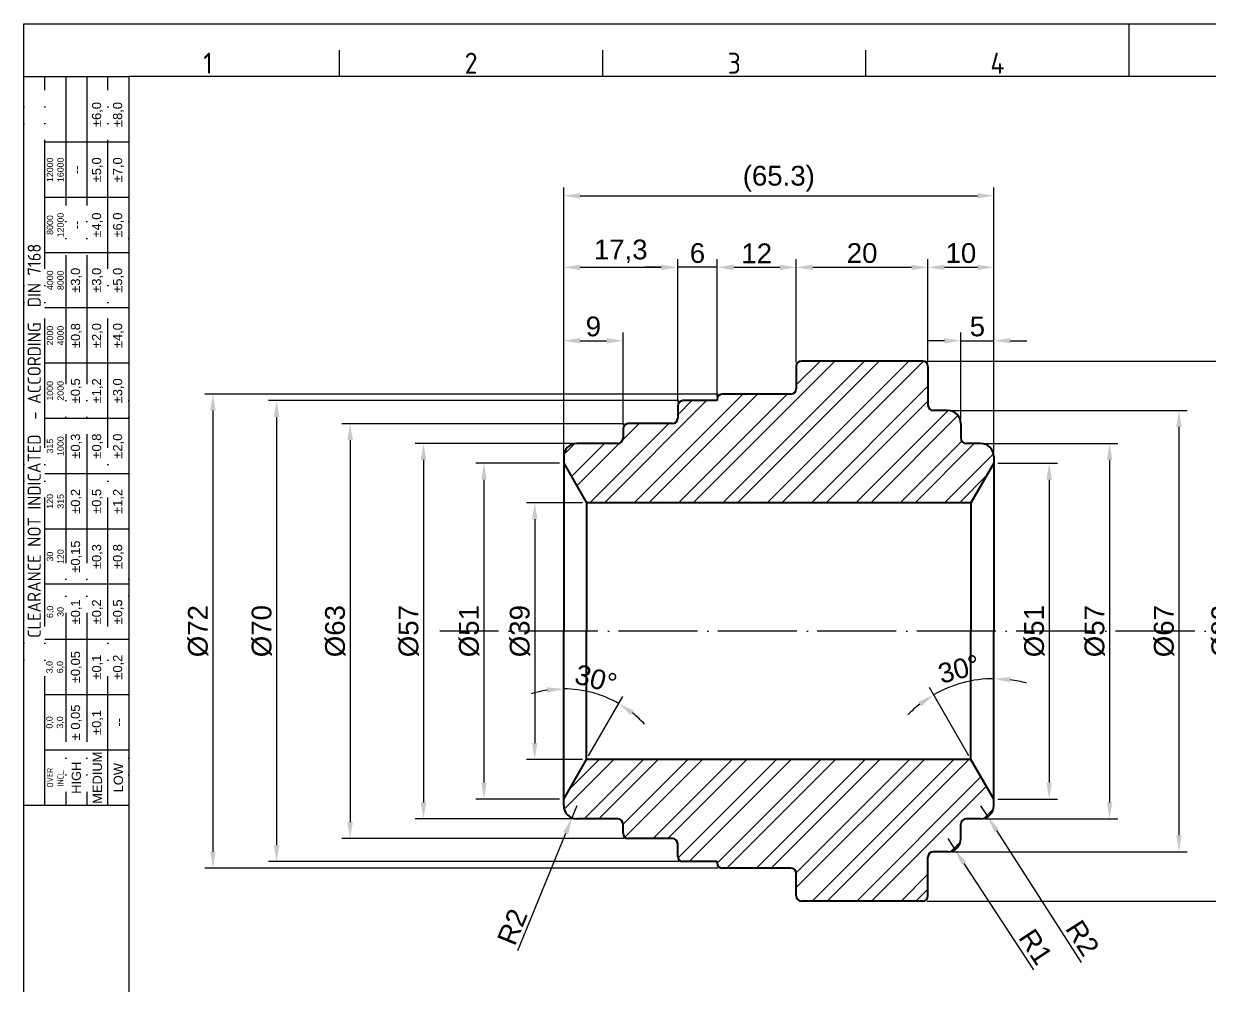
# Model space of a CAD drawing. Header units: millimetres. Extents: x 2490 to 2826, y 1138 to 1375.
# Drawn here: x 2489.9 to 2669.9, y 1229.4 to 1375.4 of the extents above; entities that cross this region are included whole.
import ezdxf
from ezdxf.enums import TextEntityAlignment as Align

# ---------------------------------------------------------------- set-up
doc = ezdxf.new("R2010")
doc.units = ezdxf.units.MM
doc.linetypes.add('ACAD_ISO04W100', pattern=[30, 24, -3, 0, -3])
doc.linetypes.add('ACAD_ISO05W100', pattern=[33, 24, -3, 0, -3, 0, -3])
for name, color, linetype, lineweight in [('AM_0', 7, 'Continuous', 40), ('AM_4', 1, 'ACAD_ISO04W100', 25), ('AM_5', 3, 'Continuous', 25), ('AM_7', 4, 'Continuous', 35), ('AM_BOR', 2, 'ACAD_ISO05W100', 35)]:
    doc.layers.add(name, color=color, linetype=linetype, lineweight=lineweight)
doc.styles.add('ACISOTS', font='isocp.shx', dxfattribs={"height": 1})
doc.styles.get("Standard").update_dxf_attribs({"font": 'arial.ttf'})
doc.dimstyles.new('ISO-25', dxfattribs={"dimtxt": 3, "dimasz": 2.5, "dimexe": 1.25, "dimexo": 0.625, "dimtad": 1, "dimtxsty": 'Standard', "dimcen": 2.5, "dimadec": 0, "dimazin": 0, "dimtfac": 1, "dimtmove": 0, "dimatfit": 3, "dimfxl": 1, "dimarcsym": 0})

# ---------------------------------------------------------------- blocks, each defined once
blk = doc.blocks.new('A3 ZTL')
for p, q in [((19.57, 280.82), (19.57, 9.78)), ((401.17, 280.82), (19.57, 280.82))]:
    blk.add_line(p, q)
at = {"layer": 'AM_BOR', "color": 135, "linetype": 'Continuous', "lineweight": 25}
for p, q in [((0, 0), (0, 290.61)), ((0, 290.61), (410.96, 290.61))]:
    blk.add_line(p, q, dxfattribs=at)
at = {"layer": 'AM_BOR', "color": 135, "lineweight": 25}
for p, q in [((205.48, 280.82), (205.48, 290.61)), ((58.71, 280.82), (58.71, 285.71)), ((107.63, 280.82), (107.63, 285.71)), ((156.56, 280.82), (156.56, 285.71)), ((3.91, 145.3), (3.91, 280.82)), ((7.83, 280.82), (7.83, 145.3)), ((11.74, 280.82), (11.74, 145.3)), ((15.66, 145.3), (15.66, 280.82)), ((19.57, 268.59), (3.91, 268.59)), ((19.57, 258.32), (3.91, 258.32)), ((19.57, 248.04), (3.91, 248.04)), ((19.57, 237.77), (3.91, 237.77)), ((19.57, 227.5), (3.91, 227.5)), ((19.57, 217.22), (3.91, 217.22)), ((19.57, 206.95), (3.91, 206.95)), ((19.57, 196.67), (3.91, 196.67)), ((19.57, 186.4), (3.91, 186.4)), ((19.57, 176.13), (3.91, 176.13)), ((19.57, 165.85), (3.91, 165.85)), ((19.57, 155.58), (3.91, 155.58))]:
    blk.add_line(p, q, dxfattribs=at)
blk.add_lwpolyline([(19.57, 145.3), (0, 145.3), (0, 280.82), (19.57, 280.82)], close=True, dxfattribs=at)
at = {"layer": 'AM_BOR', "color": 135, "lineweight": 25, "style": 'ACISOTS'}
for s, p in [('1', (34.25, 283.27)), ('2', (83.17, 283.27)), ('3', (132.09, 283.27)), ('4', (181.02, 283.27))]:
    blk.add_text(s, height=3.91, dxfattribs=at).set_placement(p, align=Align.MIDDLE)
at = {"layer": 'AM_BOR', "color": 135, "lineweight": 25, "attachment_point": 5, "rotation": 90}
for s, insert, char_height, width in [('±6,0', (13.7, 273.73), 1.712, 10.274), ('±8,0', (17.61, 273.73), 1.712, 10.274), ('12000\\P16000', (5.87, 263.45), 1.174, 10.274), ('±5,0', (13.7, 263.45), 1.712, 10.274), ('±7,0', (17.61, 263.45), 1.712, 10.274), ('--', (9.78, 263.45), 1.712, 10.274), ('8000\\P12000', (5.87, 253.18), 1.174, 10.274), ('--', (9.78, 253.18), 1.712, 10.274), ('±4,0', (13.7, 253.18), 1.712, 10.274), ('±6,0', (17.61, 253.18), 1.712, 10.274), ('{\\Fisocp.shx|c0;CLEARANCE NOT INDICATED  - ACCORDING  DIN 7168}', (1.96, 213.06), 2.4462, 135.5186), ('4000\\P8000', (5.87, 242.91), 1.174, 10.274), ('±3,0', (9.78, 242.91), 1.712, 10.274), ('±3,0', (13.7, 242.91), 1.712, 10.274), ('±5,0', (17.61, 242.91), 1.712, 10.274), ('2000\\P4000', (5.87, 232.63), 1.174, 10.274), ('±0,8', (9.78, 232.63), 1.712, 10.274), ('±2,0', (13.7, 232.63), 1.712, 10.274), ('±4,0', (17.61, 232.63), 1.712, 10.274), ('1000\\P2000', (5.87, 222.36), 1.174, 10.274), ('±0,5', (9.78, 222.36), 1.712, 10.274), ('±1,2', (13.7, 222.36), 1.712, 10.274), ('±3,0', (17.61, 222.36), 1.712, 10.274), ('315\\P1000', (5.87, 212.08), 1.174, 10.274), ('±0,3', (9.78, 212.08), 1.712, 10.274), ('±0,8', (13.7, 212.08), 1.712, 10.274), ('±2,0', (17.61, 212.08), 1.712, 10.274), ('120\\P315', (5.87, 201.81), 1.174, 10.274), ('±0,2', (9.78, 201.81), 1.712, 10.274), ('±0,5', (13.7, 201.81), 1.712, 10.274), ('±1,2', (17.61, 201.81), 1.712, 10.274), ('±0,15', (9.78, 191.54), 1.712, 10.274), ('30\\P120', (5.87, 191.54), 1.174, 10.274), ('±0,3', (13.7, 191.54), 1.712, 10.274), ('±0,8', (17.61, 191.54), 1.712, 10.274), ('±0,1', (9.78, 181.26), 1.712, 10.274), ('±0,2', (13.7, 181.26), 1.712, 10.274), ('±0,5', (17.61, 181.26), 1.712, 10.274), ('6,0\\P30', (5.87, 181.26), 1.174, 10.274), ('3,0\\P6,0', (5.87, 170.99), 1.174, 10.274), ('±0,05', (9.78, 170.99), 1.712, 10.274), ('±0,1', (13.7, 170.99), 1.712, 10.274), ('±0,2', (17.61, 170.99), 1.712, 10.274), ('± 0,05', (9.78, 160.71), 1.712, 10.274), ('0,0\\P3,0', (5.87, 160.71), 1.174, 10.274), ('\\pt4.69206;±0,1', (13.7, 160.71), 1.7123, 10.274), ('--', (17.61, 160.71), 1.712, 10.274), ('MEDIUM', (13.7, 150.44), 1.712, 10.274), ('{\\Fisocp.shx|c0;OVER\\PINCL.}', (5.87, 150.44), 1.1742, 10.274), ('HIGH', (9.78, 150.44), 1.712, 10.274), ('LOW', (17.61, 150.44), 1.712, 10.274)]:
    blk.add_mtext(s, dxfattribs=dict(at, insert=insert, char_height=char_height, width=width))
blk = doc.blocks.new('*D31')
at = {"layer": 'AM_5', "color": 0, "lineweight": -2, "transparency": 16777216}
for p, q in [((2626.97, 1324.13), (2675.23, 1324.13)), ((2673.98, 1321.63), (2673.98, 1244.63)), ((2626.97, 1242.13), (2675.23, 1242.13))]:
    blk.add_line(p, q, dxfattribs=at)
at = {"layer": 'AM_5', "color": 0, "transparency": 16777216}
for points in [[(2673.56, 1321.63), (2674.4, 1321.63), (2673.98, 1324.13)], [(2673.56, 1244.63), (2674.4, 1244.63), (2673.98, 1242.13)]]:
    blk.add_solid(points, dxfattribs=at)
at = {"layer": 'Defpoints', "color": 0, "transparency": 16777216}
for p in [(2626.35, 1324.13), (2626.35, 1242.13), (2673.98, 1242.13)]:
    blk.add_point(p, dxfattribs=at)
at = {"layer": 'AM_5', "color": 0, "transparency": 16777216, "insert": (2671.74, 1283.13), "char_height": 3, "attachment_point": 5, "rotation": 90}
blk.add_mtext('%%C82', dxfattribs=at)
blk = doc.blocks.new('*D32')
at = {"layer": 'AM_5', "color": 0, "lineweight": -2, "transparency": 16777216}
for p, q in [((2630.77, 1316.63), (2666.5, 1316.63)), ((2665.25, 1314.13), (2665.25, 1252.13)), ((2630.77, 1249.63), (2666.5, 1249.63))]:
    blk.add_line(p, q, dxfattribs=at)
at = {"layer": 'AM_5', "color": 0, "transparency": 16777216}
for points in [[(2664.84, 1314.13), (2665.67, 1314.13), (2665.25, 1316.63)], [(2664.84, 1252.13), (2665.67, 1252.13), (2665.25, 1249.63)]]:
    blk.add_solid(points, dxfattribs=at)
at = {"layer": 'Defpoints', "color": 0, "transparency": 16777216}
for p in [(2630.15, 1316.63), (2630.15, 1249.63), (2665.25, 1249.63)]:
    blk.add_point(p, dxfattribs=at)
at = {"layer": 'AM_5', "color": 0, "transparency": 16777216, "insert": (2663.01, 1283.13), "char_height": 3, "attachment_point": 5, "rotation": 90}
blk.add_mtext('%%C67', dxfattribs=at)
blk = doc.blocks.new('*D33')
at = {"layer": 'AM_5', "color": 0, "lineweight": -2, "transparency": 16777216}
for p, q in [((2635.77, 1311.63), (2655.97, 1311.63)), ((2654.72, 1309.13), (2654.72, 1257.13)), ((2635.77, 1254.63), (2655.97, 1254.63))]:
    blk.add_line(p, q, dxfattribs=at)
at = {"layer": 'AM_5', "color": 0, "transparency": 16777216}
for points in [[(2654.31, 1309.13), (2655.14, 1309.13), (2654.72, 1311.63)], [(2654.31, 1257.13), (2655.14, 1257.13), (2654.72, 1254.63)]]:
    blk.add_solid(points, dxfattribs=at)
at = {"layer": 'Defpoints', "color": 0, "transparency": 16777216}
for p in [(2635.15, 1311.63), (2635.15, 1254.63), (2654.72, 1254.63)]:
    blk.add_point(p, dxfattribs=at)
at = {"layer": 'AM_5', "color": 0, "transparency": 16777216, "insert": (2652.48, 1283.13), "char_height": 3, "attachment_point": 5, "rotation": 90}
blk.add_mtext('%%c57', dxfattribs=at)
blk = doc.blocks.new('*D34')
at = {"layer": 'AM_5', "color": 0, "lineweight": -2, "transparency": 16777216}
for p, q in [((2637.77, 1308.63), (2646.8, 1308.63)), ((2645.55, 1306.13), (2645.55, 1260.13)), ((2637.77, 1257.63), (2646.8, 1257.63))]:
    blk.add_line(p, q, dxfattribs=at)
at = {"layer": 'AM_5', "color": 0, "transparency": 16777216}
for points in [[(2645.13, 1306.13), (2645.97, 1306.13), (2645.55, 1308.63)], [(2645.13, 1260.13), (2645.97, 1260.13), (2645.55, 1257.63)]]:
    blk.add_solid(points, dxfattribs=at)
at = {"layer": 'Defpoints', "color": 0, "transparency": 16777216}
for p in [(2637.15, 1308.63), (2637.15, 1257.63), (2645.55, 1257.63)]:
    blk.add_point(p, dxfattribs=at)
at = {"layer": 'AM_5', "color": 0, "transparency": 16777216, "insert": (2643.31, 1283.13), "char_height": 3, "attachment_point": 5, "rotation": 90}
blk.add_mtext('%%c51', dxfattribs=at)
blk = doc.blocks.new('*D35')
at = {"layer": 'AM_5', "color": 0, "lineweight": -2, "transparency": 16777216}
for p, q in [((2595.32, 1319.13), (2517.34, 1319.13)), ((2518.59, 1316.63), (2518.59, 1249.63)), ((2595.32, 1247.13), (2517.34, 1247.13))]:
    blk.add_line(p, q, dxfattribs=at)
at = {"layer": 'AM_5', "color": 0, "transparency": 16777216}
for points in [[(2518.17, 1316.63), (2519, 1316.63), (2518.59, 1319.13)], [(2518.17, 1249.63), (2519, 1249.63), (2518.59, 1247.13)]]:
    blk.add_solid(points, dxfattribs=at)
at = {"layer": 'Defpoints', "color": 0, "transparency": 16777216}
for p in [(2595.95, 1319.13), (2518.59, 1247.13), (2595.95, 1247.13)]:
    blk.add_point(p, dxfattribs=at)
at = {"layer": 'AM_5', "color": 0, "transparency": 16777216, "insert": (2516.35, 1283.13), "char_height": 3, "attachment_point": 5, "rotation": 90}
blk.add_mtext('%%c72', dxfattribs=at)
blk = doc.blocks.new('*D36')
at = {"layer": 'AM_5', "color": 0, "lineweight": -2, "transparency": 16777216}
for p, q in [((2589.32, 1318.13), (2527.01, 1318.13)), ((2528.26, 1315.63), (2528.26, 1250.63)), ((2589.32, 1248.13), (2527.01, 1248.13))]:
    blk.add_line(p, q, dxfattribs=at)
at = {"layer": 'AM_5', "color": 0, "transparency": 16777216}
for points in [[(2527.84, 1315.63), (2528.68, 1315.63), (2528.26, 1318.13)], [(2527.84, 1250.63), (2528.68, 1250.63), (2528.26, 1248.13)]]:
    blk.add_solid(points, dxfattribs=at)
at = {"layer": 'Defpoints', "color": 0, "transparency": 16777216}
for p in [(2589.95, 1318.13), (2528.26, 1248.13), (2589.95, 1248.13)]:
    blk.add_point(p, dxfattribs=at)
at = {"layer": 'AM_5', "color": 0, "transparency": 16777216, "insert": (2526.02, 1283.13), "char_height": 3, "attachment_point": 5, "rotation": 90}
blk.add_mtext('%%c70', dxfattribs=at)
blk = doc.blocks.new('*D37')
at = {"layer": 'AM_5', "color": 0, "lineweight": -2, "transparency": 16777216}
for p, q in [((2581.02, 1314.63), (2538.16, 1314.63)), ((2539.41, 1312.13), (2539.41, 1254.13)), ((2581.02, 1251.63), (2538.16, 1251.63))]:
    blk.add_line(p, q, dxfattribs=at)
at = {"layer": 'AM_5', "color": 0, "transparency": 16777216}
for points in [[(2538.99, 1312.13), (2539.83, 1312.13), (2539.41, 1314.63)], [(2538.99, 1254.13), (2539.83, 1254.13), (2539.41, 1251.63)]]:
    blk.add_solid(points, dxfattribs=at)
at = {"layer": 'Defpoints', "color": 0, "transparency": 16777216}
for p in [(2581.65, 1314.63), (2539.41, 1251.63), (2581.65, 1251.63)]:
    blk.add_point(p, dxfattribs=at)
at = {"layer": 'AM_5', "color": 0, "transparency": 16777216, "insert": (2537.17, 1283.13), "char_height": 3, "attachment_point": 5, "rotation": 90}
blk.add_mtext('%%c63', dxfattribs=at)
blk = doc.blocks.new('*D38')
at = {"layer": 'AM_5', "color": 0, "lineweight": -2, "transparency": 16777216}
for p, q in [((2573.22, 1311.63), (2549.31, 1311.63)), ((2550.56, 1309.13), (2550.56, 1257.13)), ((2573.22, 1254.63), (2549.31, 1254.63))]:
    blk.add_line(p, q, dxfattribs=at)
at = {"layer": 'AM_5', "color": 0, "transparency": 16777216}
for points in [[(2550.14, 1309.13), (2550.98, 1309.13), (2550.56, 1311.63)], [(2550.14, 1257.13), (2550.98, 1257.13), (2550.56, 1254.63)]]:
    blk.add_solid(points, dxfattribs=at)
at = {"layer": 'Defpoints', "color": 0, "transparency": 16777216}
for p in [(2573.85, 1311.63), (2550.56, 1254.63), (2573.85, 1254.63)]:
    blk.add_point(p, dxfattribs=at)
at = {"layer": 'AM_5', "color": 0, "transparency": 16777216, "insert": (2548.32, 1283.13), "char_height": 3, "attachment_point": 5, "rotation": 90}
blk.add_mtext('%%c57', dxfattribs=at)
blk = doc.blocks.new('*D39')
at = {"layer": 'AM_5', "color": 0, "lineweight": -2, "transparency": 16777216}
for p, q in [((2571.22, 1308.63), (2558.49, 1308.63)), ((2559.74, 1306.13), (2559.74, 1260.13)), ((2571.22, 1257.63), (2558.49, 1257.63))]:
    blk.add_line(p, q, dxfattribs=at)
at = {"layer": 'AM_5', "color": 0, "transparency": 16777216}
for points in [[(2559.33, 1306.13), (2560.16, 1306.13), (2559.74, 1308.63)], [(2559.33, 1260.13), (2560.16, 1260.13), (2559.74, 1257.63)]]:
    blk.add_solid(points, dxfattribs=at)
at = {"layer": 'Defpoints', "color": 0, "transparency": 16777216}
for p in [(2571.85, 1308.63), (2559.74, 1257.63), (2571.85, 1257.63)]:
    blk.add_point(p, dxfattribs=at)
at = {"layer": 'AM_5', "color": 0, "transparency": 16777216, "insert": (2557.5, 1283.13), "char_height": 3, "attachment_point": 5, "rotation": 90}
blk.add_mtext('%%C51', dxfattribs=at)
blk = doc.blocks.new('*D40')
at = {"layer": 'AM_5', "color": 0, "lineweight": -2, "transparency": 16777216}
for p, q in [((2574.68, 1302.63), (2566.2, 1302.63)), ((2567.45, 1300.13), (2567.45, 1266.13)), ((2574.68, 1263.63), (2566.2, 1263.63))]:
    blk.add_line(p, q, dxfattribs=at)
at = {"layer": 'AM_5', "color": 0, "transparency": 16777216}
for points in [[(2567.03, 1300.13), (2567.86, 1300.13), (2567.45, 1302.63)], [(2567.03, 1266.13), (2567.86, 1266.13), (2567.45, 1263.63)]]:
    blk.add_solid(points, dxfattribs=at)
at = {"layer": 'Defpoints', "color": 0, "transparency": 16777216}
for p in [(2575.31, 1302.63), (2567.45, 1263.63), (2575.31, 1263.63)]:
    blk.add_point(p, dxfattribs=at)
at = {"layer": 'AM_5', "color": 0, "transparency": 16777216, "insert": (2565.21, 1283.13), "char_height": 3, "attachment_point": 5, "rotation": 90}
blk.add_mtext('%%C39', dxfattribs=at)
blk = doc.blocks.new('*D41')
at = {"layer": 'AM_5', "color": 0, "lineweight": -2, "transparency": 16777216}
for p, q in [((2627.15, 1323.96), (2627.15, 1339.62)), ((2637.15, 1310.26), (2637.15, 1339.62)), ((2629.65, 1338.37), (2634.65, 1338.37))]:
    blk.add_line(p, q, dxfattribs=at)
at = {"layer": 'AM_5', "color": 0, "transparency": 16777216}
for points in [[(2629.65, 1338.78), (2629.65, 1337.95), (2627.15, 1338.37)], [(2634.65, 1338.78), (2634.65, 1337.95), (2637.15, 1338.37)]]:
    blk.add_solid(points, dxfattribs=at)
at = {"layer": 'Defpoints', "color": 0, "transparency": 16777216}
for p in [(2637.15, 1338.37), (2627.15, 1323.33), (2637.15, 1309.63)]:
    blk.add_point(p, dxfattribs=at)
at = {"layer": 'AM_5', "color": 0, "transparency": 16777216, "insert": (2632.15, 1340.52), "char_height": 3, "attachment_point": 5}
blk.add_mtext('10', dxfattribs=at)
blk = doc.blocks.new('*D42')
at = {"layer": 'AM_5', "color": 0, "lineweight": -2, "transparency": 16777216}
for p, q in [((2607.15, 1323.96), (2607.15, 1339.62)), ((2627.15, 1323.96), (2627.15, 1339.62)), ((2609.65, 1338.37), (2624.65, 1338.37))]:
    blk.add_line(p, q, dxfattribs=at)
at = {"layer": 'AM_5', "color": 0, "transparency": 16777216}
for points in [[(2609.65, 1338.78), (2609.65, 1337.95), (2607.15, 1338.37)], [(2624.65, 1338.78), (2624.65, 1337.95), (2627.15, 1338.37)]]:
    blk.add_solid(points, dxfattribs=at)
at = {"layer": 'Defpoints', "color": 0, "transparency": 16777216}
for p in [(2627.15, 1338.37), (2607.15, 1323.33), (2627.15, 1323.33)]:
    blk.add_point(p, dxfattribs=at)
at = {"layer": 'AM_5', "color": 0, "transparency": 16777216, "insert": (2617.15, 1340.52), "char_height": 3, "attachment_point": 5}
blk.add_mtext('20', dxfattribs=at)
blk = doc.blocks.new('*D43')
at = {"layer": 'AM_5', "color": 0, "lineweight": -2, "transparency": 16777216}
for p, q in [((2632.15, 1315.26), (2632.15, 1328.48)), ((2637.15, 1310.88), (2637.15, 1328.48)), ((2629.65, 1327.23), (2627.15, 1327.23)), ((2632.15, 1327.23), (2637.15, 1327.23)), ((2639.65, 1327.23), (2642.15, 1327.23))]:
    blk.add_line(p, q, dxfattribs=at)
at = {"layer": 'AM_5', "color": 0, "transparency": 16777216}
for points in [[(2629.65, 1327.64), (2629.65, 1326.81), (2632.15, 1327.23)], [(2639.65, 1327.64), (2639.65, 1326.81), (2637.15, 1327.23)]]:
    blk.add_solid(points, dxfattribs=at)
at = {"layer": 'Defpoints', "color": 0, "transparency": 16777216}
for p in [(2637.15, 1327.23), (2632.15, 1314.63), (2637.15, 1310.26)]:
    blk.add_point(p, dxfattribs=at)
at = {"layer": 'AM_5', "color": 0, "transparency": 16777216, "insert": (2634.65, 1329.38), "char_height": 3, "attachment_point": 5}
blk.add_mtext('5', dxfattribs=at)
blk = doc.blocks.new('*D44')
at = {"layer": 'AM_5', "color": 0, "lineweight": -2, "transparency": 16777216}
for p, q in [((2595.15, 1318.76), (2595.15, 1339.62)), ((2607.15, 1323.96), (2607.15, 1339.62)), ((2597.65, 1338.37), (2604.65, 1338.37))]:
    blk.add_line(p, q, dxfattribs=at)
at = {"layer": 'AM_5', "color": 0, "transparency": 16777216}
for points in [[(2597.65, 1338.78), (2597.65, 1337.95), (2595.15, 1338.37)], [(2604.65, 1338.78), (2604.65, 1337.95), (2607.15, 1338.37)]]:
    blk.add_solid(points, dxfattribs=at)
at = {"layer": 'Defpoints', "color": 0, "transparency": 16777216}
for p in [(2607.15, 1338.37), (2607.15, 1323.33), (2595.15, 1318.13)]:
    blk.add_point(p, dxfattribs=at)
at = {"layer": 'AM_5', "color": 0, "transparency": 16777216, "insert": (2601.15, 1340.5), "char_height": 3, "attachment_point": 5}
blk.add_mtext('12', dxfattribs=at)
blk = doc.blocks.new('*D45')
at = {"layer": 'AM_5', "color": 0, "lineweight": -2, "transparency": 16777216}
for p, q in [((2571.85, 1310.26), (2571.85, 1328.48)), ((2580.85, 1314.46), (2580.85, 1328.48)), ((2574.35, 1327.23), (2578.35, 1327.23))]:
    blk.add_line(p, q, dxfattribs=at)
at = {"layer": 'AM_5', "color": 0, "transparency": 16777216}
for points in [[(2574.35, 1327.64), (2574.35, 1326.81), (2571.85, 1327.23)], [(2578.35, 1327.64), (2578.35, 1326.81), (2580.85, 1327.23)]]:
    blk.add_solid(points, dxfattribs=at)
at = {"layer": 'Defpoints', "color": 0, "transparency": 16777216}
for p in [(2580.85, 1327.23), (2580.85, 1313.83), (2571.85, 1309.63)]:
    blk.add_point(p, dxfattribs=at)
at = {"layer": 'AM_5', "color": 0, "transparency": 16777216, "insert": (2576.35, 1329.38), "char_height": 3, "attachment_point": 5}
blk.add_mtext('9', dxfattribs=at)
blk = doc.blocks.new('*D46')
at = {"layer": 'AM_5', "color": 0, "lineweight": -2, "transparency": 16777216}
for p, q in [((2571.85, 1310.88), (2571.85, 1339.62)), ((2589.15, 1317.96), (2589.15, 1339.62)), ((2574.35, 1338.37), (2586.65, 1338.37))]:
    blk.add_line(p, q, dxfattribs=at)
at = {"layer": 'AM_5', "color": 0, "transparency": 16777216}
for points in [[(2574.35, 1338.78), (2574.35, 1337.95), (2571.85, 1338.37)], [(2586.65, 1338.78), (2586.65, 1337.95), (2589.15, 1338.37)]]:
    blk.add_solid(points, dxfattribs=at)
at = {"layer": 'Defpoints', "color": 0, "transparency": 16777216}
for p in [(2589.15, 1338.37), (2589.15, 1317.33), (2571.85, 1310.26)]:
    blk.add_point(p, dxfattribs=at)
at = {"layer": 'AM_5', "color": 0, "transparency": 16777216, "insert": (2580.5, 1340.8), "char_height": 3, "attachment_point": 5}
blk.add_mtext('17,3', dxfattribs=at)
blk = doc.blocks.new('*D47')
at = {"layer": 'AM_5', "color": 0, "lineweight": -2, "transparency": 16777216}
for p, q in [((2589.15, 1317.96), (2589.15, 1339.62)), ((2595.15, 1318.76), (2595.15, 1339.62)), ((2586.65, 1338.37), (2584.15, 1338.37)), ((2595.15, 1338.37), (2589.15, 1338.37)), ((2597.65, 1338.37), (2600.15, 1338.37))]:
    blk.add_line(p, q, dxfattribs=at)
at = {"layer": 'AM_5', "color": 0, "transparency": 16777216}
for points in [[(2586.65, 1338.78), (2586.65, 1337.95), (2589.15, 1338.37)], [(2597.65, 1338.78), (2597.65, 1337.95), (2595.15, 1338.37)]]:
    blk.add_solid(points, dxfattribs=at)
at = {"layer": 'Defpoints', "color": 0, "transparency": 16777216}
for p in [(2589.15, 1338.37), (2595.15, 1318.13), (2589.15, 1317.33)]:
    blk.add_point(p, dxfattribs=at)
at = {"layer": 'AM_5', "color": 0, "transparency": 16777216, "insert": (2592.15, 1340.52), "char_height": 3, "attachment_point": 5}
blk.add_mtext('6', dxfattribs=at)
blk = doc.blocks.new('*D48')
at = {"layer": 'AM_5', "color": 0, "lineweight": -2, "transparency": 16777216}
for p, q in [((2571.85, 1310.88), (2571.85, 1350.49)), ((2637.15, 1310.88), (2637.15, 1350.49)), ((2574.35, 1349.24), (2634.65, 1349.24))]:
    blk.add_line(p, q, dxfattribs=at)
at = {"layer": 'AM_5', "color": 0, "transparency": 16777216}
for points in [[(2574.35, 1349.66), (2574.35, 1348.83), (2571.85, 1349.24)], [(2634.65, 1349.66), (2634.65, 1348.83), (2637.15, 1349.24)]]:
    blk.add_solid(points, dxfattribs=at)
at = {"layer": 'Defpoints', "color": 0, "transparency": 16777216}
for p in [(2637.15, 1349.24), (2571.85, 1310.26), (2637.15, 1310.26)]:
    blk.add_point(p, dxfattribs=at)
at = {"layer": 'AM_5', "color": 0, "transparency": 16777216, "insert": (2604.5, 1351.83), "char_height": 3, "attachment_point": 5}
blk.add_mtext('(65.3)', dxfattribs=at)
blk = doc.blocks.new('*D49')
at = {"layer": 'AM_5', "color": 0, "lineweight": -2, "transparency": 16777216}
for p, q in [((2635.15, 1256.63), (2636.23, 1254.95)), ((2650.46, 1232.83), (2637.58, 1252.85))]:
    blk.add_line(p, q, dxfattribs=at)
at = {"layer": 'AM_5', "color": 0, "transparency": 16777216}
blk.add_solid([(2637.93, 1253.08), (2637.23, 1252.62), (2636.23, 1254.95)], dxfattribs=at)
at = {"layer": 'Defpoints', "color": 0, "transparency": 16777216}
for p in [(2635.15, 1256.63), (2636.23, 1254.95)]:
    blk.add_point(p, dxfattribs=at)
at = {"layer": 'AM_5', "color": 0, "transparency": 16777216, "insert": (2650.62, 1236.53), "char_height": 3, "attachment_point": 5, "rotation": 302.7628}
blk.add_mtext('R2', dxfattribs=at)
blk = doc.blocks.new('*D51')
at = {"layer": 'AM_5', "color": 0, "lineweight": -2, "transparency": 16777216}
for p, q in [((2573.85, 1256.63), (2573.09, 1254.78)), ((2564.87, 1234.62), (2572.15, 1252.47))]:
    blk.add_line(p, q, dxfattribs=at)
at = {"layer": 'AM_5', "color": 0, "transparency": 16777216}
blk.add_solid([(2571.76, 1252.62), (2572.53, 1252.31), (2573.09, 1254.78)], dxfattribs=at)
at = {"layer": 'Defpoints', "color": 0, "transparency": 16777216}
for p in [(2573.85, 1256.63), (2573.09, 1254.78)]:
    blk.add_point(p, dxfattribs=at)
at = {"layer": 'AM_5', "color": 0, "transparency": 16777216, "insert": (2564.04, 1238.23), "char_height": 3, "attachment_point": 5, "rotation": 67.8082}
blk.add_mtext('R2', dxfattribs=at)
blk = doc.blocks.new('*D52')
at = {"layer": 'AM_5', "color": 0, "lineweight": -2, "transparency": 16777216}
blk.add_line((2633.37, 1264.18), (2627.38, 1274.55), dxfattribs=at)
for start, end in [(90, 120), (74.315, 82.1575), (127.8425, 135.685)]:
    blk.add_arc((2637.15, 1257.63), 18.28, start, end, dxfattribs=at)
at = {"layer": 'AM_5', "color": 0, "transparency": 16777216}
for points in [[(2639.61, 1275.33), (2639.67, 1276.16), (2637.15, 1275.91)], [(2625.7, 1272.41), (2626.16, 1271.72), (2628.01, 1273.46)]]:
    blk.add_solid(points, dxfattribs=at)
at = {"layer": 'Defpoints', "color": 0, "transparency": 16777216}
for p in [(2637.15, 1283.13), (2633.97, 1275.63), (2633.68, 1263.63), (2637.15, 1257.63), (2637.15, 1256.63)]:
    blk.add_point(p, dxfattribs=at)
at = {"layer": 'AM_5', "color": 0, "transparency": 16777216, "insert": (2631.86, 1277.37), "char_height": 3, "attachment_point": 5, "rotation": 15}
blk.add_mtext('30°', dxfattribs=at)
blk = doc.blocks.new('*D53')
at = {"layer": 'AM_5', "color": 0, "lineweight": -2, "transparency": 16777216}
blk.add_line((2575.62, 1264.18), (2580.84, 1273.21), dxfattribs=at)
for start, end in [(98.5677, 107.1354), (60, 90), (42.8646, 51.4323)]:
    blk.add_arc((2571.85, 1257.63), 16.73, start, end, dxfattribs=at)
at = {"layer": 'AM_5', "color": 0, "transparency": 16777216}
for points in [[(2569.32, 1274.6), (2569.38, 1273.77), (2571.85, 1274.37)], [(2582.04, 1270.37), (2582.51, 1271.06), (2580.21, 1272.13)]]:
    blk.add_solid(points, dxfattribs=at)
at = {"layer": 'Defpoints', "color": 0, "transparency": 16777216}
for p in [(2571.85, 1283.13), (2577.57, 1273.36), (2575.31, 1263.63), (2571.85, 1257.63), (2571.85, 1256.63)]:
    blk.add_point(p, dxfattribs=at)
at = {"layer": 'AM_5', "color": 0, "transparency": 16777216, "insert": (2576.74, 1275.88), "char_height": 3, "attachment_point": 5, "rotation": 345}
blk.add_mtext('30°', dxfattribs=at)
blk = doc.blocks.new('*D58')
at = {"layer": 'AM_5', "color": 0, "lineweight": -2, "transparency": 16777216}
blk.add_line((2712.23, 1314.07), (2705.37, 1320.93), dxfattribs=at)
blk.add_arc((2743.17, 1283.13), 52.21, 137.744, 177.256, dxfattribs=at)
at = {"layer": 'AM_5', "color": 0, "transparency": 16777216}
for points in [[(2704.23, 1318.53), (2704.83, 1317.95), (2706.25, 1320.05)], [(2691.44, 1285.62), (2690.6, 1285.64), (2690.96, 1283.13)]]:
    blk.add_solid(points, dxfattribs=at)
at = {"layer": 'Defpoints', "color": 0, "transparency": 16777216}
for p in [(2712.67, 1313.63), (2697.96, 1309.24), (2553.04, 1283.13), (2788.44, 1283.13), (2773.66, 1252.64)]:
    blk.add_point(p, dxfattribs=at)
at = {"layer": 'AM_5', "color": 0, "transparency": 16777216, "insert": (2692.95, 1303.93), "char_height": 3, "attachment_point": 5, "rotation": 67.5}
blk.add_mtext('45°', dxfattribs=at)
blk = doc.blocks.new('*D61')
at = {"layer": 'AM_5', "color": 0, "lineweight": -2, "transparency": 16777216}
for p, q in [((2630.15, 1251.63), (2631.24, 1249.96)), ((2643.24, 1231.73), (2632.62, 1247.87))]:
    blk.add_line(p, q, dxfattribs=at)
at = {"layer": 'AM_5', "color": 0, "transparency": 16777216}
blk.add_solid([(2632.97, 1248.1), (2632.27, 1247.65), (2631.24, 1249.96)], dxfattribs=at)
at = {"layer": 'Defpoints', "color": 0, "transparency": 16777216}
for p in [(2630.15, 1251.63), (2631.24, 1249.96)]:
    blk.add_point(p, dxfattribs=at)
at = {"layer": 'AM_5', "color": 0, "transparency": 16777216, "insert": (2643.51, 1235.2), "char_height": 3, "attachment_point": 5, "rotation": 303.3401}
blk.add_mtext('R1', dxfattribs=at)

msp = doc.modelspace()

# ---------------------------------------------------------------- hatches: boundary and pattern name
at = {"layer": 'AM_7'}
h = msp.add_hatch(dxfattribs=at)
h.set_pattern_fill('ANSI32', color=256, scale=0.5, style=0)
h.set_pattern_definition([(45, (5.264, -8.417), (-3.367596, 3.367596), []), (45, (7.509, -8.417), (-3.367596, 3.367596), [])])
h.paths.add_polyline_path([(2633.682, 1302.634), (2637.146, 1308.634), (2637.146, 1309.634, 0.4142136), (2635.146, 1311.634), (2632.946, 1311.634, -0.4142136), (2632.146, 1312.434), (2632.146, 1314.634, 0.4142136), (2630.146, 1316.634), (2627.946, 1316.634, -0.4142136), (2627.146, 1317.434), (2627.146, 1323.334, 0.4142136), (2626.346, 1324.134), (2607.946, 1324.134, 0.4142136), (2607.146, 1323.334), (2607.146, 1319.934, -0.4142136), (2606.346, 1319.134), (2595.946, 1319.134, 0.4903144), (2595.171, 1318.134), (2589.946, 1318.134, 0.4142136), (2589.146, 1317.334), (2589.146, 1315.434, -0.4142136), (2588.346, 1314.634), (2581.646, 1314.634, 0.4142136), (2580.846, 1313.834), (2580.846, 1312.434, -0.4142136), (2580.046, 1311.634), (2573.846, 1311.634, 0.4142136), (2571.846, 1309.634), (2571.846, 1308.634), (2575.31, 1302.634)])
h.paths.add_polyline_path([(2607.146, 1246.334), (2607.146, 1242.934, 0.4142136), (2607.946, 1242.134), (2626.346, 1242.134, 0.4142136), (2627.146, 1242.934), (2627.146, 1248.834, -0.4142136), (2627.946, 1249.634), (2630.146, 1249.634, 0.4142136), (2632.146, 1251.634), (2632.146, 1253.834, -0.4142136), (2632.946, 1254.634), (2635.146, 1254.634, 0.4142136), (2637.146, 1256.634), (2637.146, 1257.634), (2633.682, 1263.634), (2575.31, 1263.634), (2571.846, 1257.634), (2571.846, 1256.634, 0.4142136), (2573.846, 1254.634), (2580.046, 1254.634, -0.4142136), (2580.846, 1253.834), (2580.846, 1252.434, 0.4142136), (2581.646, 1251.634), (2588.346, 1251.634, -0.4142136), (2589.146, 1250.834), (2589.146, 1248.934, 0.4142136), (2589.946, 1248.134), (2595.171, 1248.134, 0.4903144), (2595.946, 1247.134), (2606.346, 1247.134, -0.4142136)])

# ---------------------------------------------------------------- linework, layer by layer
at = {"layer": 'AM_0'}
for p, q in [((2607.146, 1323.334), (2607.146, 1319.934)), ((2626.346, 1324.134), (2607.946, 1324.134)), ((2627.146, 1323.334), (2627.146, 1317.434)), ((2595.146, 1318.134), (2589.946, 1318.134)), ((2595.146, 1318.334), (2595.146, 1318.134)), ((2606.346, 1319.134), (2595.946, 1319.134)), ((2589.146, 1317.334), (2589.146, 1315.434)), ((2630.146, 1316.634), (2627.946, 1316.634)), ((2588.346, 1314.634), (2581.646, 1314.634)), ((2632.146, 1314.634), (2632.146, 1312.434)), ((2580.846, 1313.834), (2580.846, 1312.434)), ((2580.046, 1311.634), (2573.846, 1311.634)), ((2635.146, 1311.634), (2632.946, 1311.634)), ((2571.846, 1309.634), (2571.846, 1283.134)), ((2637.146, 1309.634), (2637.146, 1283.134)), ((2571.846, 1308.634), (2575.31, 1302.634)), ((2637.146, 1308.634), (2633.682, 1302.634)), ((2637.146, 1308.634), (2637.146, 1283.134)), ((2633.682, 1302.634), (2575.31, 1302.634)), ((2575.31, 1302.634), (2575.31, 1283.134)), ((2633.682, 1302.634), (2633.682, 1283.134)), ((2571.846, 1256.634), (2571.846, 1283.134)), ((2575.31, 1263.634), (2575.31, 1283.134)), ((2633.682, 1263.634), (2633.682, 1283.134)), ((2637.146, 1257.634), (2637.146, 1283.134)), ((2637.146, 1256.634), (2637.146, 1283.134)), ((2571.846, 1257.634), (2575.31, 1263.634)), ((2633.682, 1263.634), (2575.31, 1263.634)), ((2637.146, 1257.634), (2633.682, 1263.634)), ((2580.046, 1254.634), (2573.846, 1254.634)), ((2580.846, 1252.434), (2580.846, 1253.834)), ((2632.146, 1251.634), (2632.146, 1253.834)), ((2635.146, 1254.634), (2632.946, 1254.634)), ((2588.346, 1251.634), (2581.646, 1251.634)), ((2589.146, 1248.934), (2589.146, 1250.834)), ((2630.146, 1249.634), (2627.946, 1249.634)), ((2595.146, 1248.134), (2589.946, 1248.134)), ((2595.146, 1247.934), (2595.146, 1248.134)), ((2627.146, 1242.934), (2627.146, 1248.834)), ((2606.346, 1247.134), (2595.946, 1247.134)), ((2607.146, 1242.934), (2607.146, 1246.334)), ((2626.346, 1242.134), (2607.946, 1242.134))]:
    msp.add_line(p, q, dxfattribs=at)
for centre, radius, start, end in [((2607.946, 1323.334), 0.8, 90, 180), ((2626.346, 1323.334), 0.8, 0, 90), ((2606.346, 1319.934), 0.8, 270, 0), ((2589.946, 1317.334), 0.8, 90, 180), ((2595.946, 1318.334), 0.8, 90, 180), ((2627.946, 1317.434), 0.8, 180, 270), ((2630.146, 1314.634), 2, 0, 90), ((2581.646, 1313.834), 0.8, 90, 180), ((2588.346, 1315.434), 0.8, 270, 0), ((2580.046, 1312.434), 0.8, 270, 0), ((2632.946, 1312.434), 0.8, 180, 270), ((2573.846, 1309.634), 2, 90, 180), ((2635.146, 1309.634), 2, 0, 90), ((2573.846, 1256.634), 2, 180, 270), ((2635.146, 1256.634), 2, 270, 0), ((2580.046, 1253.834), 0.8, 0, 90), ((2632.946, 1253.834), 0.8, 90, 180), ((2581.646, 1252.434), 0.8, 180, 270), ((2588.346, 1250.834), 0.8, 0, 90), ((2630.146, 1251.634), 2, 270, 0), ((2627.946, 1248.834), 0.8, 90, 180), ((2589.946, 1248.934), 0.8, 180, 270), ((2595.946, 1247.934), 0.8, 180, 270), ((2606.346, 1246.334), 0.8, 0, 90), ((2607.946, 1242.934), 0.8, 180, 270), ((2626.346, 1242.934), 0.8, 270, 0)]:
    msp.add_arc(centre, radius, start, end, dxfattribs=at)
at = {"layer": 'AM_4', "ltscale": 0.5}
msp.add_line((2788.443, 1283.134), (2553.044, 1283.134), dxfattribs=at)

# ---------------------------------------------------------------- block references
at = {"linetype": 'ByBlock', "lineweight": 0, "xscale": 0.8167500000000001, "yscale": 0.8167500000000001, "zscale": 0.8167500000000001}
msp.add_blockref('A3 ZTL', (2489.857, 1138.007), dxfattribs=at)

# ---------------------------------------------------------------- dimensions: what is measured, and where the dimension line sits
at = {"layer": 'AM_5'}
dim = msp.add_linear_dim(base=(2637.146, 1349.242), p1=(2571.846, 1310.259), p2=(2637.146, 1310.259), text='(65.3)', dimstyle='ISO-25', dxfattribs=at)
dim.commit()
dim.dimension.update_dxf_attribs({"geometry": '*D48', "text_midpoint": (2604.496, 1351.834)})
for base, p1, p2, picture, middle in [((2589.146, 1338.368), (2571.846, 1310.259), (2589.146, 1317.334), '*D46', (2580.496, 1340.796)), ((2589.146, 1338.368), (2595.146, 1318.134), (2589.146, 1317.334), '*D47', (2592.146, 1340.524)), ((2607.146, 1338.368), (2595.146, 1318.134), (2607.146, 1323.334), '*D44', (2601.146, 1340.499)), ((2627.146, 1338.368), (2607.146, 1323.334), (2627.146, 1323.334), '*D42', (2617.146, 1340.524)), ((2637.146, 1338.368), (2627.146, 1323.334), (2637.146, 1309.634), '*D41', (2632.146, 1340.524)), ((2580.846, 1327.226), (2571.846, 1309.634), (2580.846, 1313.834), '*D45', (2576.346, 1329.383)), ((2637.146, 1327.226), (2632.146, 1314.634), (2637.146, 1310.259), '*D43', (2634.646, 1329.377))]:
    dim = msp.add_linear_dim(base=base, p1=p1, p2=p2, dimstyle='ISO-25', dxfattribs=at)
    dim.commit()
    dim.dimension.update_dxf_attribs({"geometry": picture, "text_midpoint": middle})
for base, p1, p2, text, picture, middle in [((2673.98, 1242.134), (2626.346, 1324.134), (2626.346, 1242.134), '%%C82', '*D31', (2671.739, 1283.134)), ((2518.586, 1247.134), (2595.946, 1319.134), (2595.946, 1247.134), '%%c72', '*D35', (2516.346, 1283.134)), ((2528.26, 1248.134), (2589.946, 1318.134), (2589.946, 1248.134), '%%c70', '*D36', (2526.02, 1283.134)), ((2665.255, 1249.634), (2630.146, 1316.634), (2630.146, 1249.634), '%%C67', '*D32', (2663.014, 1283.134)), ((2539.41, 1251.634), (2581.646, 1314.634), (2581.646, 1251.634), '%%c63', '*D37', (2537.169, 1283.134)), ((2550.56, 1254.634), (2573.846, 1311.634), (2573.846, 1254.634), '%%c57', '*D38', (2548.319, 1283.134)), ((2654.725, 1254.634), (2635.146, 1311.634), (2635.146, 1254.634), '%%c57', '*D33', (2652.484, 1283.134)), ((2559.742, 1257.634), (2571.846, 1308.634), (2571.846, 1257.634), '%%C51', '*D39', (2557.501, 1283.134)), ((2645.549, 1257.634), (2637.146, 1308.634), (2637.146, 1257.634), '%%c51', '*D34', (2643.308, 1283.134)), ((2567.448, 1263.634), (2575.31, 1302.634), (2575.31, 1263.634), '%%C39', '*D40', (2565.208, 1283.134))]:
    dim = msp.add_linear_dim(base=base, p1=p1, p2=p2, angle=90, text=text, dimstyle='ISO-25', dxfattribs=at)
    dim.commit()
    dim.dimension.update_dxf_attribs({"geometry": picture, "text_midpoint": middle})
for base, line1, line2, picture, middle in [((2697.956, 1309.236), ((2712.672, 1313.628), (2773.662, 1252.639)), ((2788.443, 1283.134), (2553.044, 1283.134)), '*D58', (2692.949, 1303.935)), ((2577.569, 1273.359), ((2571.846, 1256.634), (2571.846, 1283.134)), ((2571.846, 1257.634), (2575.31, 1263.634)), '*D53', (2576.735, 1275.882)), ((2633.972, 1275.635), ((2637.146, 1256.634), (2637.146, 1283.134)), ((2637.146, 1257.634), (2633.682, 1263.634)), '*D52', (2631.856, 1277.374))]:
    dim = msp.add_angular_dim_2l(base=base, line1=line1, line2=line2, dimstyle='ISO-25', dxfattribs=at)
    dim.commit()
    dim.dimension.update_dxf_attribs({"geometry": picture, "text_midpoint": middle})
for center, mpoint, picture, middle in [((2573.846, 1256.634), (2573.09, 1254.782), '*D51', (2566.011, 1237.428)), ((2635.146, 1256.634), (2636.228, 1254.952), '*D49', (2648.824, 1235.379))]:
    dim = msp.add_radius_dim(center=center, mpoint=mpoint, dimstyle='ISO-25', dxfattribs=at)
    dim.commit()
    dim.dimension.update_dxf_attribs({"geometry": picture, "text_midpoint": middle, "dimtype": 164})
dim = msp.add_radius_dim(center=(2630.146, 1251.634), mpoint=(2631.245, 1249.963), text='R1', dimstyle='ISO-25', dxfattribs=at)
dim.commit()
dim.dimension.update_dxf_attribs({"geometry": '*D61', "text_midpoint": (2641.725, 1234.033), "dimtype": 164})

doc.saveas('drawing.dxf')
